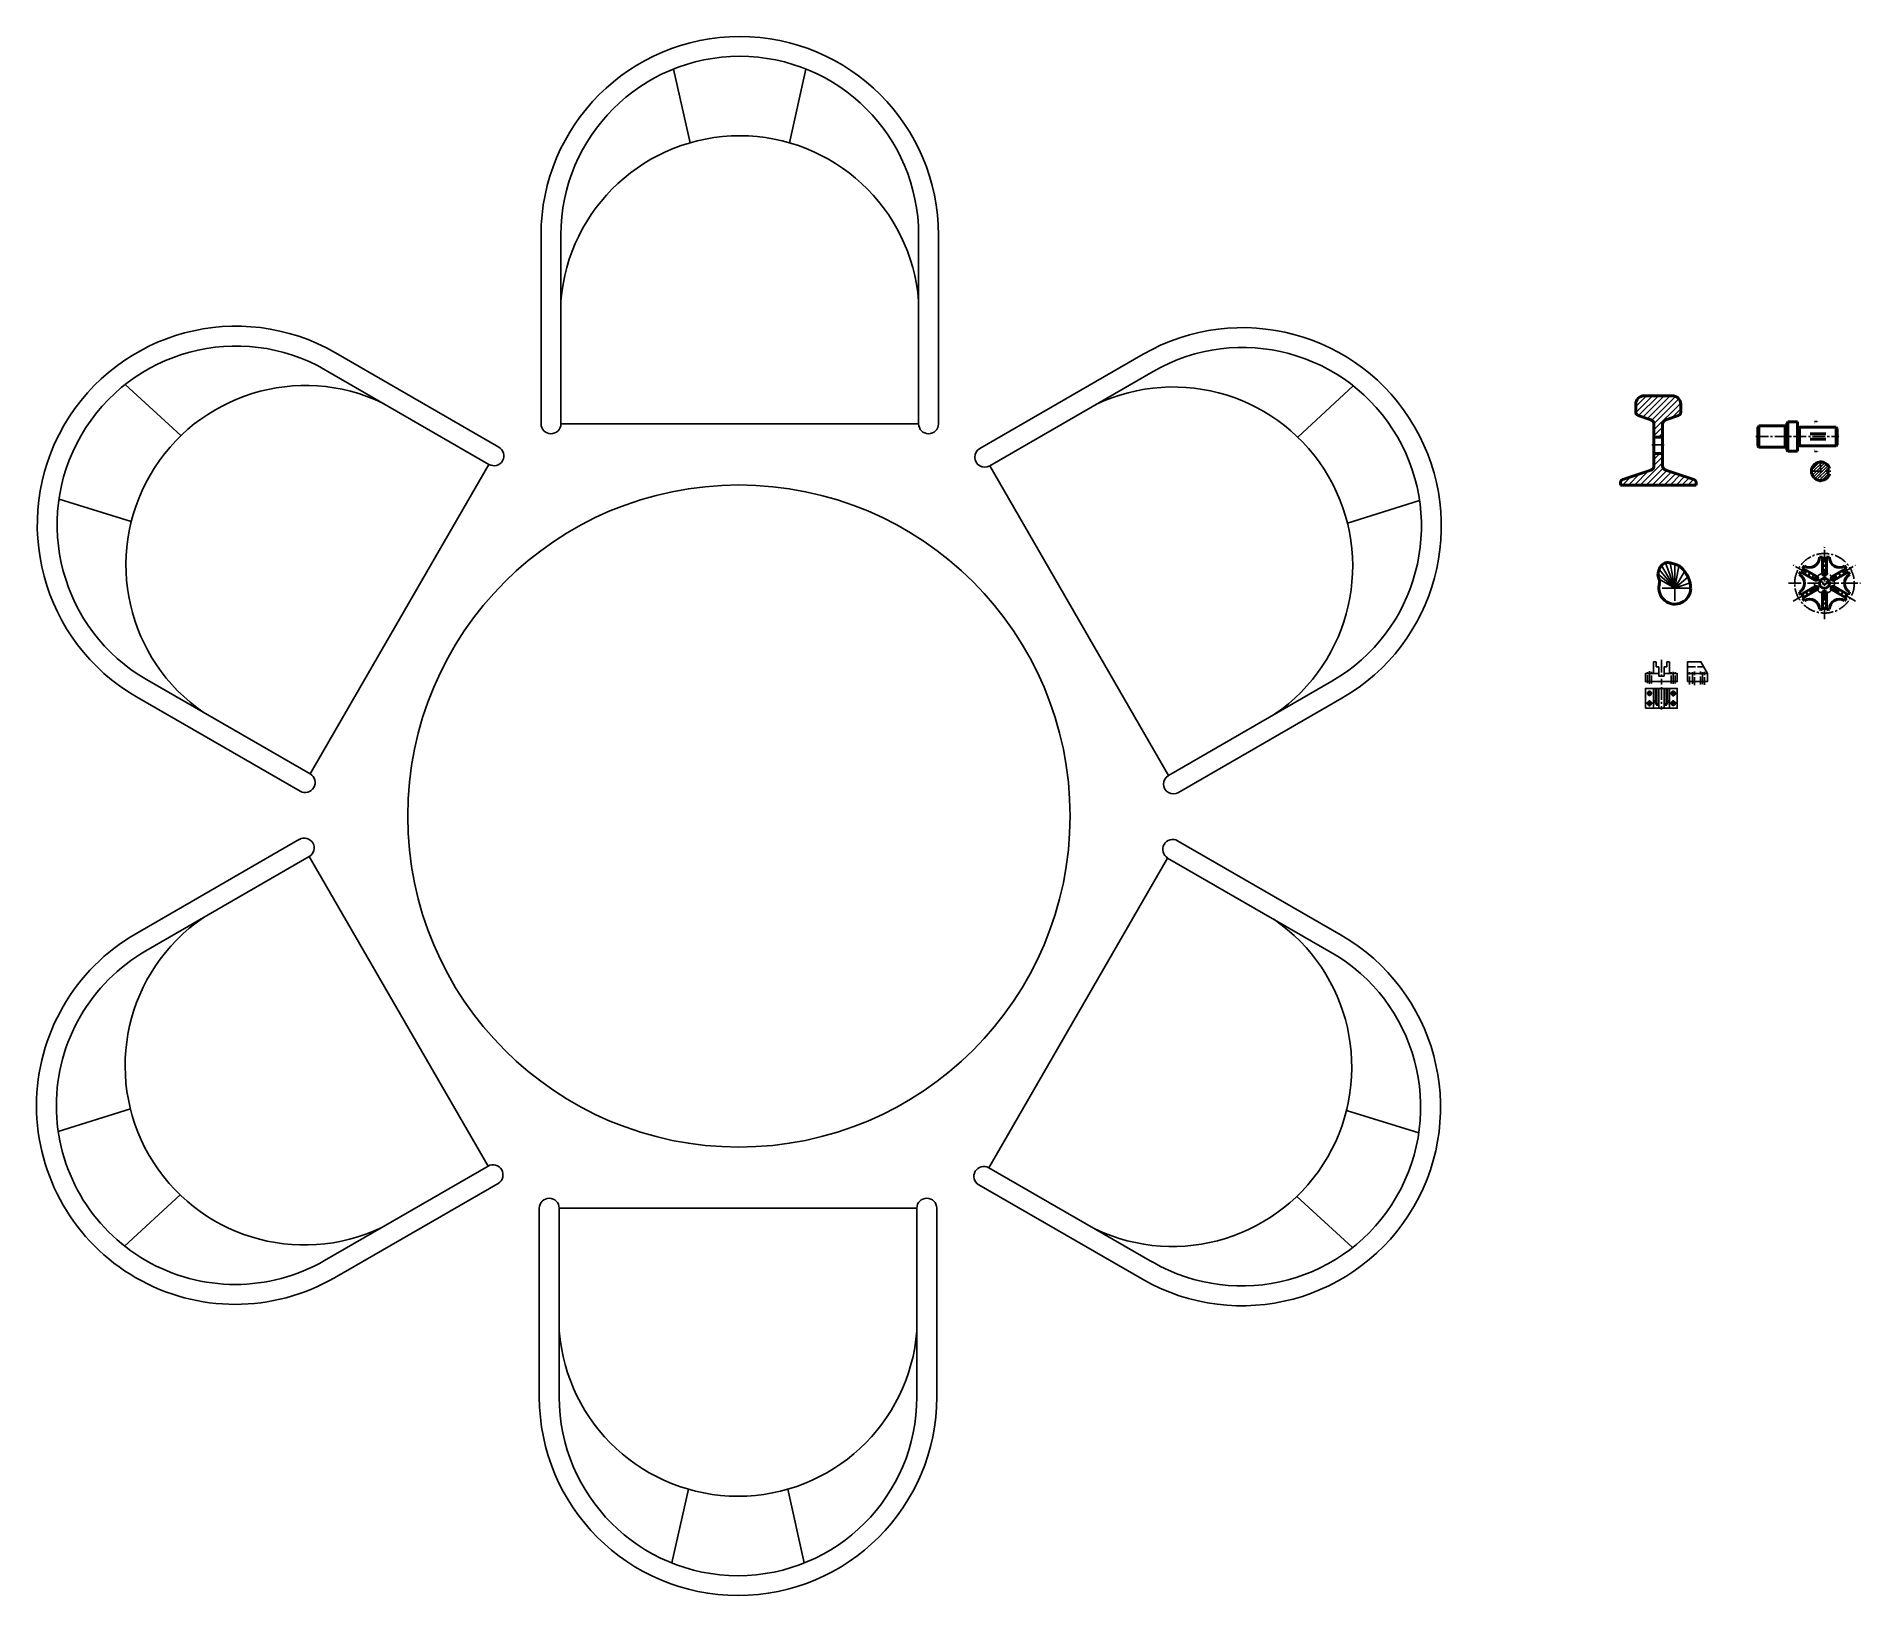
# Model space of a CAD drawing. Header units: inches. Extents: x 172 to 2925, y 214 to 2568.
import ezdxf

# ---------------------------------------------------------------- set-up
doc = ezdxf.new("R2010")
doc.units = ezdxf.units.IN
doc.header["$MEASUREMENT"] = 0
doc.linetypes.add('ACAD_ISO02W100', pattern=[15, 12, -3])
doc.linetypes.add('CENTER2', pattern=[28.575, 19.05, -3.175, 3.175, -3.175])
for name, color, linetype in [('中心线', 1, 'CENTER2'), ('尺寸层', 6, 'Continuous'), ('细实线', 3, 'Continuous'), ('虚线', 2, 'ACAD_ISO02W100')]:
    doc.layers.add(name, color=color, linetype=linetype)
doc.layers.add('粗实线', color=7, linetype='Continuous', lineweight=50)

msp = doc.modelspace()

# ---------------------------------------------------------------- hatches: boundary and pattern name
at = {"layer": '细实线'}
h = msp.add_hatch(dxfattribs=at)
h.set_pattern_fill('ANSI31', color=256, scale=2)
h.set_pattern_definition([(45, (2420.0814, 1789.7205), (-4.49013, 4.49013), [])])
h.paths.add_polyline_path([(2654, 2012.7, 0.414214), (2641, 2025.7), (2599, 2025.7, 0.414214), (2586, 2012.7), (2586, 2000.6, 0.322823), (2589.4, 1995.8), (2608.7, 1989.4, -0.322823), (2613.5, 1982.8), (2613.5, 1963.2), (2620, 1963.2), (2626.5, 1963.2), (2626.5, 1982.8, -0.322823), (2631.3, 1989.4), (2650.6, 1995.8, 0.322823), (2654, 2000.6)])
h.paths.add_polyline_path([(2631.3, 1913.2, -0.322823), (2626.5, 1919.9), (2626.5, 1938.2), (2620, 1938.2), (2613.5, 1938.2), (2613.5, 1919.9, -0.322823), (2608.7, 1913.2), (2568, 1899.7), (2672, 1899.7)])
h.paths.add_polyline_path([(2672, 1899.7), (2568, 1899.7, 0.414214), (2563, 1894.7), (2563, 1890.7), (2677, 1890.7), (2677, 1894.7, 0.414214)])
h = msp.add_hatch(dxfattribs=at)
h.set_pattern_fill('ANSI31', color=256)
h.set_pattern_definition([(45, (2693.1154, 1741.625), (-2.245064, 2.245064), [])])
h.paths.add_polyline_path([(2865, 1925.5, 0.407114), (2851.3, 1911.6), (2865, 1911.6)])
h.paths.add_polyline_path([(2875.8, 1915.6), (2878.7, 1915.6, 0.338436), (2865, 1925.5), (2865, 1911.6), (2875.8, 1911.6)])
h.paths.add_polyline_path([(2878.7, 1907.6), (2875.8, 1907.6), (2875.8, 1911.6), (2865, 1911.6), (2865, 1897.6, 0.338436)])
h.paths.add_polyline_path([(2865, 1911.6), (2851.3, 1911.6, 0.407114), (2865, 1897.6)])

# ---------------------------------------------------------------- linework, layer by layer
for p, q in [((1158.3, 2407.7), (1133.3, 2519.1)), ((1308.3, 2407.7), (1333.3, 2519.1)), ((933.3, 1983.3), (933.3, 2268.3)), ((963.3, 1983.3), (963.3, 2268.3)), ((1503.3, 1983.3), (1503.3, 2268.3)), ((1533.3, 1983.3), (1533.3, 2268.3)), ((869.7, 1948), (622.8, 2090.5)), ((1595.6, 1945.8), (1842.4, 2088.3)), ((389.6, 1965.4), (305.6, 2042.7)), ((854.7, 1922), (607.8, 2064.5)), ((1610.6, 1919.8), (1857.4, 2062.3)), ((2075.7, 1963.1), (2159.6, 2040.5)), ((1503.3, 1983.3), (963.3, 1983.3)), ((854.7, 1922), (584.7, 1454.4)), ((1880.6, 1452.2), (1610.6, 1919.8)), ((314.6, 1835.5), (205.6, 1869.5)), ((2150.7, 1833.2), (2259.6, 1867.3)), ((2612.7, 1616), (2612.7, 1624)), ((2612.7, 1624), (2616.7, 1624)), ((2612.7, 1606), (2612.7, 1616)), ((2616.7, 1616), (2616.7, 1624)), ((2616.7, 1616), (2620.7, 1616)), ((2620.7, 1606), (2620.7, 1616)), ((2620.7, 1606), (2620.7, 1602)), ((2620.7, 1602), (2628.7, 1602)), ((2628.7, 1606), (2628.7, 1616)), ((2628.7, 1616), (2632.7, 1616)), ((2628.7, 1606), (2628.7, 1602)), ((2632.7, 1616), (2632.7, 1624)), ((2632.7, 1624), (2636.7, 1624)), ((2636.7, 1616), (2636.7, 1624)), ((2636.7, 1606), (2636.7, 1616)), ((569.7, 1428.4), (322.8, 1570.9)), ((584.7, 1454.4), (337.8, 1596.9)), ((1880.6, 1452.2), (2127.4, 1594.7)), ((2612.7, 1553.7), (2612.7, 1583.7)), ((2620.7, 1553.7), (2620.7, 1583.7)), ((2628.7, 1553.7), (2628.7, 1583.7)), ((2636.7, 1553.7), (2636.7, 1583.7)), ((1895.6, 1426.2), (2142.4, 1568.7)), ((568.4, 1355.7), (321.6, 1213.2)), ((1894.3, 1353.5), (2141.2, 1211)), ((583.4, 1329.7), (336.6, 1187.2)), ((583.4, 1329.7), (853.4, 862.1)), ((1609.3, 859.8), (1879.3, 1327.5)), ((1879.3, 1327.5), (2126.2, 1185)), ((313.3, 948.6), (204.4, 914.6)), ((2149.4, 946.4), (2258.3, 912.4)), ((853.4, 862.1), (606.6, 719.6)), ((1609.3, 859.8), (1856.2, 717.3)), ((868.4, 836.1), (621.6, 693.6)), ((1594.3, 833.8), (1841.2, 691.3)), ((388.3, 818.7), (304.4, 741.4)), ((930.7, 798.6), (930.7, 513.6)), ((960.7, 798.6), (960.7, 513.6)), ((960.7, 798.6), (1500.7, 798.6)), ((1500.7, 798.6), (1500.7, 513.6)), ((1530.7, 798.6), (1530.7, 513.6)), ((2074.4, 816.5), (2158.3, 739.2)), ((1155.7, 374.2), (1130.7, 262.8)), ((1305.7, 374.2), (1330.7, 262.8))]:
    msp.add_line(p, q)
for points in [[(2620.7, 1606), (2600.7, 1606), (2600.7, 1594), (2648.7, 1594), (2648.7, 1606), (2628.7, 1606)], [(2664.3, 1606), (2664.3, 1624), (2684.3, 1624), (2694.3, 1606)]]:
    msp.add_lwpolyline(points)
for points in [[(2664.3, 1594), (2694.3, 1594), (2694.3, 1606), (2664.3, 1606)], [(2600.7, 1553.7), (2648.7, 1553.7), (2648.7, 1583.7), (2600.7, 1583.7)]]:
    msp.add_lwpolyline(points, close=True)
for centre, radius in [((1232, 1390.9), 500), ((2606.7, 1576.2), 3), ((2642.7, 1576.2), 3), ((2606.7, 1561.2), 3), ((2642.7, 1561.2), 3)]:
    msp.add_circle(centre, radius)
for centre, radius, start, end in [((1233.3, 2268.3), 300, 0, 180), ((1233.3, 2268.3), 270, 0, 180), ((1233.3, 2147.5), 270.8, 4.4052, 175.5948), ((472.8, 1830.7), 300, 60, 240), ((1992.4, 1828.5), 300, 300, 120), ((472.8, 1830.7), 270, 60, 240), ((1992.4, 1828.5), 270, 300, 120), ((577.5, 1770.3), 270.8, 64.4052, 235.5948), ((1887.8, 1768.1), 270.8, 304.4052, 115.5948), ((948.3, 1983.3), 15, 180, 0), ((1518.3, 1983.3), 15, 180, 0), ((862.2, 1935), 15, 240, 60), ((1603.1, 1932.8), 15, 120, 300), ((577.2, 1441.4), 15, 240, 60), ((1888.1, 1439.2), 15, 120, 300), ((575.9, 1342.7), 15, 300, 120), ((1886.8, 1340.5), 15, 60, 240), ((471.6, 953.4), 300, 120, 300), ((576.2, 1013.8), 270.8, 124.4052, 295.5948), ((1886.5, 1011.6), 270.8, 244.4052, 55.5948), ((471.6, 953.4), 270, 120, 300), ((1991.2, 951.2), 300, 240, 60), ((1991.2, 951.2), 270, 240, 60), ((860.9, 849.1), 15, 300, 120), ((1601.8, 846.8), 15, 60, 240), ((945.7, 798.6), 15, 0, 180), ((1515.7, 798.6), 15, 0, 180), ((1230.7, 634.4), 270.8, 184.4052, 355.5948), ((1230.7, 513.6), 300, 180, 0), ((1230.7, 513.6), 270, 180, 0)]:
    msp.add_arc(centre, radius, start, end)
at = {"layer": '中心线'}
for p, q in [((2767.2, 1964), (2892.7, 1964)), ((2610.4, 1951.3), (2629.1, 1951.3)), ((2865, 1928.1), (2865, 1895)), ((2849.5, 1911.6), (2880.4, 1911.6)), ((2870.9, 1688), (2870.9, 1796.9)), ((2823.7, 1715.2), (2918, 1769.7)), ((2918, 1715.2), (2823.7, 1769.7)), ((2816.5, 1742.4), (2925.3, 1742.4)), ((2644.9, 1734.9), (2617.6, 1734.9)), ((2644.9, 1734.8), (2644.9, 1707.5)), ((2624.7, 1626.8), (2624.7, 1589.5)), ((2606.7, 1590.6), (2606.7, 1609.6)), ((2642.7, 1590.6), (2642.7, 1608.5)), ((2671.8, 1594), (2671.8, 1608.2)), ((2671.8, 1608.2), (2671.8, 1590.3)), ((2686.8, 1590), (2686.8, 1608.2)), ((2602.6, 1576.2), (2610.8, 1576.2)), ((2606.7, 1580.5), (2606.7, 1571.7)), ((2624.7, 1585.5), (2624.7, 1551.8)), ((2642.7, 1576.1), (2638.6, 1576.1)), ((2638.6, 1576.1), (2647, 1576.1)), ((2642.7, 1580.7), (2642.7, 1571.5)), ((2606.7, 1561.2), (2602.4, 1561.2)), ((2602.4, 1561.2), (2611.1, 1561.2)), ((2606.7, 1566.1), (2606.7, 1556.4)), ((2638.5, 1561.3), (2646.9, 1561.3)), ((2642.7, 1565.9), (2642.7, 1556.6))]:
    msp.add_line(p, q, dxfattribs=at)
for radius in [45, 15]:
    msp.add_circle((2870.9, 1742.4), radius, dxfattribs=at)
at = {"layer": '尺寸层'}
for points in [[(2856, 1983.6, 0.7, 0.7, 0), (2856, 1986.6, 0, 4, 0)], [(2860, 1986.6, 0.7, 0, 0), (2863, 1986.6, 0, 0, 0)], [(2856, 1944.5, 0.7, 0.7, 0), (2856, 1941.5, 0, 4, 0)], [(2860, 1941.5, 0.7, 0, 0), (2863, 1941.5, 0, 0, 0)]]:
    msp.add_lwpolyline(points, format="xyseb", dxfattribs=at)
for points in [[(2856, 1986.6), (2860, 1986.6)], [(2856, 1941.5), (2860, 1941.5)]]:
    msp.add_lwpolyline(points, dxfattribs=at)
at = {"layer": '粗实线'}
for p, q in [((2586, 2012.7), (2586, 2000.6)), ((2599, 2025.7), (2641, 2025.7)), ((2654, 2012.7), (2654, 2000.6)), ((2608.7, 1989.4), (2589.4, 1995.8)), ((2613.5, 1982.8), (2613.5, 1919.9)), ((2626.5, 1982.8), (2626.5, 1919.9)), ((2631.3, 1989.4), (2650.6, 1995.8)), ((2815.8, 1986), (2814.2, 1984.4)), ((2815.8, 1986), (2830.2, 1986)), ((2815.8, 1986), (2815.8, 1942)), ((2620, 1963.2), (2613.5, 1963.2)), ((2620, 1963.2), (2626.5, 1963.2)), ((2771.8, 1980), (2770.2, 1978.4)), ((2771.8, 1980), (2811.7, 1980)), ((2771.8, 1980), (2771.8, 1948)), ((2811.7, 1979.7), (2814.2, 1979.7)), ((2830.2, 1977.6), (2833.2, 1977.6)), ((2833.2, 1978), (2888.6, 1978)), ((2849.2, 1968), (2873.2, 1968)), ((2849.2, 1960), (2873.2, 1960)), ((2888.6, 1978), (2890.2, 1976.4)), ((2888.6, 1978), (2888.6, 1950)), ((2620, 1938.2), (2613.5, 1938.2)), ((2620, 1938.2), (2626.5, 1938.2)), ((2771.8, 1948), (2770.2, 1949.6)), ((2771.8, 1948), (2811.7, 1948)), ((2811.7, 1948.3), (2814.2, 1948.3)), ((2815.8, 1942), (2814.2, 1943.6)), ((2815.8, 1942), (2830.2, 1942)), ((2830.2, 1950.4), (2833.2, 1950.4)), ((2833.2, 1950), (2888.6, 1950)), ((2888.6, 1950), (2890.2, 1951.6)), ((2568, 1899.7), (2608.7, 1913.2)), ((2672, 1899.7), (2631.3, 1913.2)), ((2875.8, 1915.6), (2878.7, 1915.6)), ((2875.8, 1915.6), (2875.8, 1907.6)), ((2875.8, 1907.6), (2878.7, 1907.6)), ((2563, 1890.7), (2563, 1894.7)), ((2563, 1890.7), (2677, 1890.7)), ((2677, 1890.7), (2677, 1894.7)), ((2837.7, 1765), (2859.4, 1752.5)), ((2867.9, 1782.4), (2867.9, 1757.4)), ((2873.9, 1782.4), (2873.9, 1757.4)), ((2904, 1765), (2882.4, 1752.5)), ((2834.7, 1759.8), (2856.4, 1747.3)), ((2834.7, 1725), (2856.4, 1737.5)), ((2907, 1759.8), (2885.4, 1747.3)), ((2907, 1725), (2885.4, 1737.5)), ((2837.7, 1719.8), (2859.4, 1732.3)), ((2867.9, 1702.4), (2867.9, 1727.4)), ((2873.9, 1702.4), (2873.9, 1727.4)), ((2904, 1719.8), (2882.4, 1732.3)), ((2616.7, 1583.7), (2616.7, 1563.7)), ((2632.7, 1583.7), (2632.7, 1563.7)), ((2616.7, 1563.7), (2612.7, 1563.7)), ((2616.7, 1563.7), (2616.7, 1559.3)), ((2616.7, 1559.3), (2620.7, 1559.3)), ((2632.7, 1559.3), (2628.7, 1559.3)), ((2632.7, 1563.7), (2632.7, 1559.3)), ((2632.7, 1563.7), (2636.7, 1563.7))]:
    msp.add_line(p, q, dxfattribs=at)
at = {"layer": '粗实线', "linetype": 'Continuous'}
for p, q in [((2814.2, 1984.4), (2814.2, 1943.6)), ((2830.2, 1986), (2830.2, 1942)), ((2770.2, 1978.4), (2770.2, 1949.6)), ((2811.7, 1980), (2811.7, 1948)), ((2811.7, 1979.7), (2811.7, 1948.3)), ((2814.2, 1979.7), (2814.2, 1948.3)), ((2830.2, 1977.6), (2830.2, 1950.4)), ((2833.2, 1978), (2833.2, 1950)), ((2833.2, 1977.6), (2833.2, 1950.4)), ((2890.2, 1976.4), (2890.2, 1951.6))]:
    msp.add_line(p, q, dxfattribs=at)
at = {"layer": '粗实线'}
msp.add_lwpolyline([(2668.9, 1734.9, 0.028395), (2668.6, 1740.2, 0.049332), (2667.9, 1743.2, 0.008941), (2666, 1748.8, 0.018024), (2664.9, 1751.6, 0.025617), (2662.8, 1755.7, 0.020947), (2659.8, 1760.4, 0.051324), (2655, 1765.9, 0.073356), (2650.9, 1768.8, 0.016664), (2647.9, 1770.2, 0.016935), (2644.9, 1771.4, 0.014119), (2641.7, 1772.3, 0.012665), (2638.1, 1773.3, 0.056032), (2634.7, 1773.6, 0.05126), (2630.9, 1773.3, 0.088771), (2627.8, 1772, 0.077525), (2624.9, 1769.5, 0.044705), (2622.9, 1766.7, 0.039191), (2621.2, 1763.1, 0.036334), (2620.4, 1760.3, 0.024183), (2619.6, 1756.1, 0.091779), (2619.8, 1752.9, 0.060795), (2621.5, 1748.4)], format="xyb", dxfattribs=at)
msp.add_circle((2870.9, 1742.4), 7.5, dxfattribs=at)
for centre, radius, start, end in [((2599, 2012.7), 13, 90, 180), ((2641, 2012.7), 13, 0, 90), ((2591, 2000.6), 5, 180, 251.5651), ((2606.5, 1982.8), 7, 0, 71.5651), ((2633.5, 1982.8), 7, 108.4349, 180), ((2649, 2000.6), 5, 288.4349, 0), ((2606.5, 1919.9), 7, 288.4349, 0), ((2633.5, 1919.9), 7, 180, 251.5651), ((2865.3, 1911.6), 14, 16.6015, 343.3985), ((2568, 1894.7), 5, 90, 180), ((2672, 1894.7), 5, 0, 90), ((2870.9, 1742.4), 40, 139.1881, 145.6988), ((2848.4, 1781.4), 15, 238.7822, 1.2178), ((2870.9, 1742.4), 40, 94.3012, 100.8119), ((2870.9, 1742.4), 40, 79.1881, 85.6988), ((2893.4, 1781.4), 15, 178.7822, 301.2178), ((2870.9, 1742.4), 40, 34.3012, 40.8119), ((2607, 1744.3), 15, 345.9645, 29.3041), ((2644.9, 1734.9), 24, 165.9645, 0), ((2870.9, 1742.4), 40, 154.3012, 160.8119), ((2825.9, 1742.4), 15, 298.7822, 61.2178), ((2857.9, 1749.9), 3, 240, 60), ((2857.9, 1734.9), 3, 300, 120), ((2870.9, 1757.4), 3, 180, 0), ((2883.9, 1749.9), 3, 120, 300), ((2883.9, 1734.9), 3, 60, 240), ((2915.9, 1742.4), 15, 118.7822, 241.2178), ((2870.9, 1742.4), 40, 19.1881, 25.6988), ((2870.9, 1742.4), 40, 199.1881, 205.6988), ((2870.9, 1742.4), 40, 214.3012, 220.8119), ((2848.4, 1703.5), 15, 358.7822, 121.2178), ((2870.9, 1727.4), 3, 0, 180), ((2893.4, 1703.5), 15, 58.7822, 181.2178), ((2870.9, 1742.4), 40, 319.1881, 325.6988), ((2870.9, 1742.4), 40, 334.3012, 340.8119), ((2870.9, 1742.4), 40, 259.1881, 265.6988), ((2870.9, 1742.4), 40, 274.3012, 280.8119)]:
    msp.add_arc(centre, radius, start, end, dxfattribs=at)
at = {"layer": '细实线'}
for p, q in [((2644.9, 1734.9), (2621.1, 1763.2)), ((2644.9, 1734.9), (2624.9, 1769.5)), ((2644.9, 1734.9), (2630.9, 1773.4)), ((2644.9, 1734.9), (2638.1, 1773.3)), ((2644.9, 1734.9), (2644.9, 1771.4)), ((2644.9, 1734.9), (2650.9, 1768.8)), ((2644.9, 1734.9), (2619.6, 1756.1)), ((2644.9, 1734.9), (2621.5, 1748.4)), ((2644.9, 1734.9), (2659.6, 1760.4)), ((2644.9, 1734.9), (2664.8, 1751.6)), ((2644.9, 1734.9), (2667.9, 1743.2)), ((2668.9, 1734.9), (2644.9, 1734.9))]:
    msp.add_line(p, q, dxfattribs=at)
at = {"layer": '虚线'}
for p, q in [((2603.7, 1591.4), (2603.7, 1608.1)), ((2609.7, 1591.3), (2609.7, 1608.5)), ((2639.7, 1591.3), (2639.7, 1608.4)), ((2645.7, 1591), (2645.7, 1608.1)), ((2667.3, 1589.5), (2667.3, 1608.4)), ((2674.8, 1588.4), (2674.8, 1609.1)), ((2683.8, 1589.7), (2683.8, 1609.1)), ((2689.8, 1588.8), (2689.8, 1608.6))]:
    msp.add_line(p, q, dxfattribs=at)
msp.add_lwpolyline([(2664.3, 1616), (2688.7, 1616)], dxfattribs=at)

doc.saveas('drawing.dxf')
